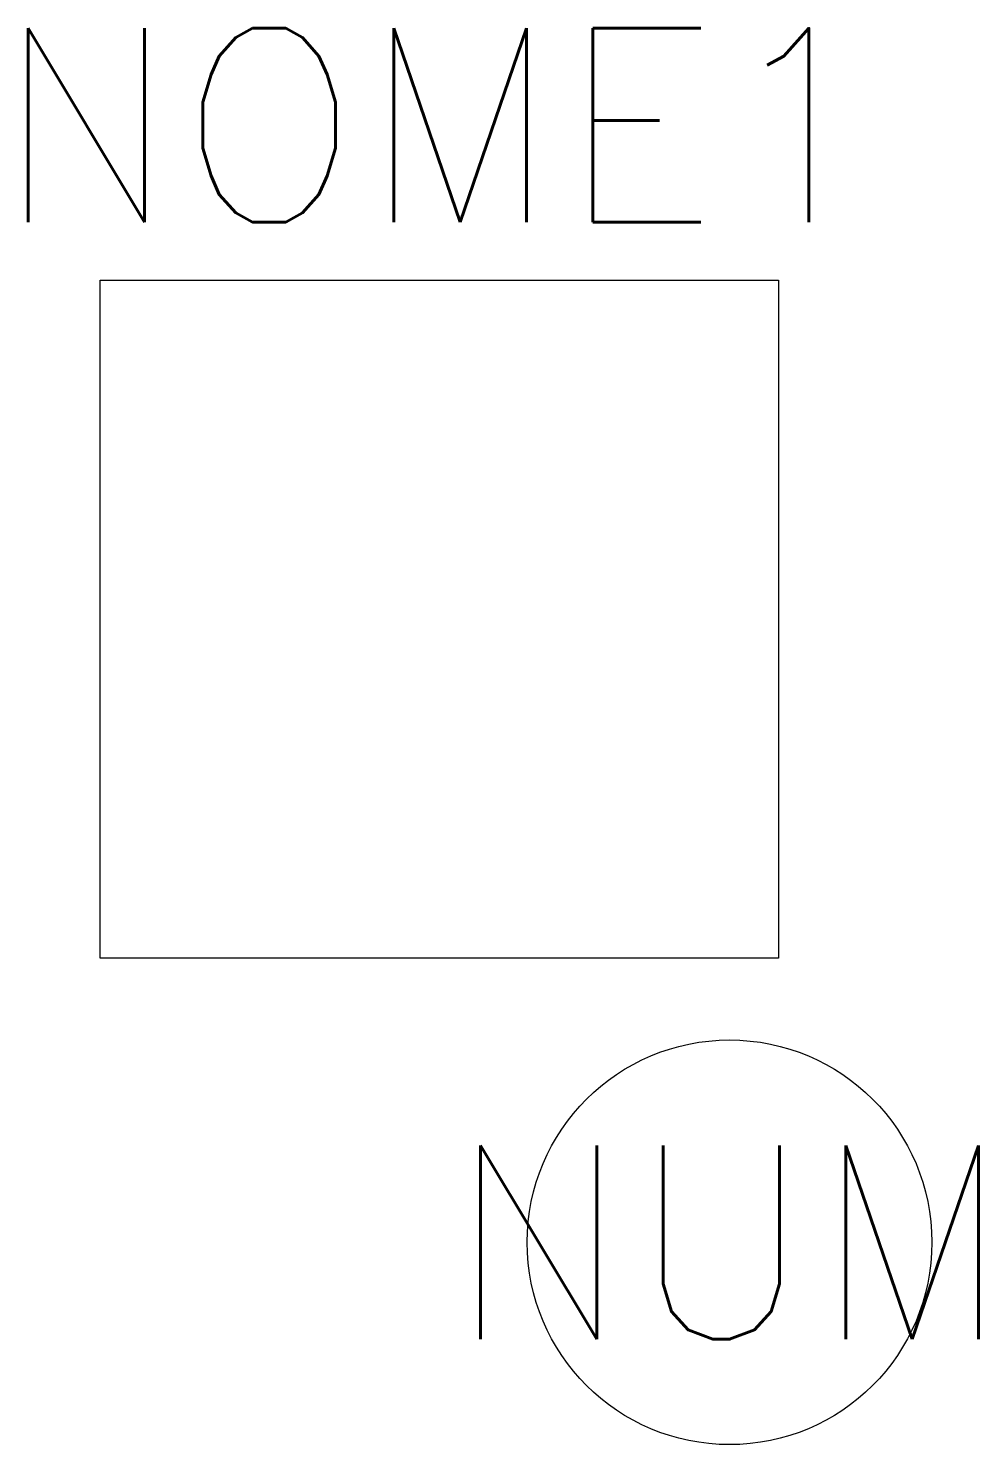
# Model space of a CAD drawing. Header units: millimetres. Extents: x -0.7 to 9.1, y -12 to 2.6.
import ezdxf
from ezdxf.enums import TextEntityAlignment as Align

# ---------------------------------------------------------------- set-up
doc = ezdxf.new("R2010")
doc.units = ezdxf.units.MM
doc.styles.add('Romans', font='romans.shx')

msp = doc.modelspace()

# ---------------------------------------------------------------- linework, layer by layer
msp.add_lwpolyline([(0, 0), (7, 0), (7, -7), (0, -7)], close=True)
at = {"ltscale": 10}
msp.add_circle((6.496, -9.933), 2.089, dxfattribs=at)

# ---------------------------------------------------------------- texts
at = {"color": 7, "style": 'Romans', "flags": 4}
msp.add_attdef('NOME1', text='NOME1', height=2, dxfattribs=at).set_placement((3.5, 0), align=Align.BOTTOM_CENTER)
msp.add_attdef('NUM', text='NUM', height=2, dxfattribs=at).set_placement((6.496, -9.933), align=Align.MIDDLE_CENTER)

doc.saveas('drawing.dxf')
